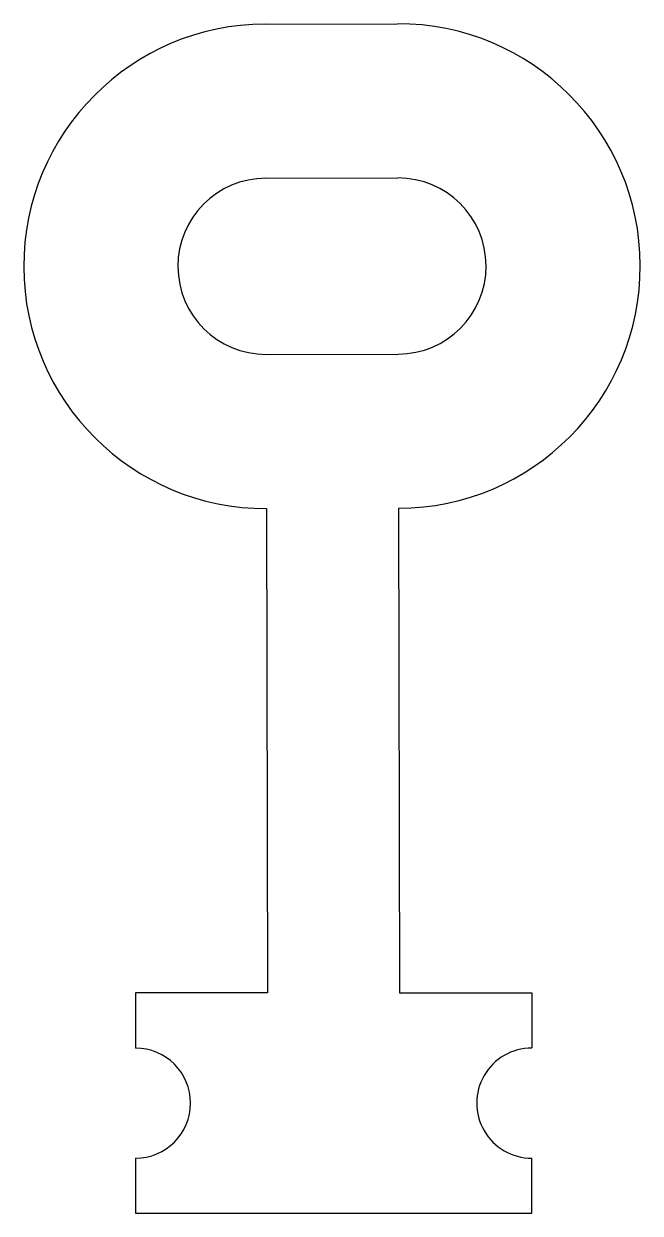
# Model space of a CAD drawing. Header units: millimetres. Extents: x 2985.7 to 3013.7, y 1956.4 to 2010.4.
import ezdxf

# ---------------------------------------------------------------- set-up
doc = ezdxf.new("R2010")
doc.units = ezdxf.units.MM

msp = doc.modelspace()

# ---------------------------------------------------------------- linework, layer by layer
for p, q in [((2996.664, 2010.387), (3002.664, 2010.4)), ((2996.68, 2003.387), (3002.68, 2003.4)), ((2996.698, 1995.387), (3002.698, 1995.4)), ((2996.713, 1988.387), (2996.763, 1966.387)), ((3002.713, 1988.4), (3002.762, 1966.4)), ((2996.763, 1966.387), (2990.763, 1966.387)), ((2990.763, 1966.387), (2990.763, 1963.887)), ((3002.762, 1966.4), (3008.762, 1966.4)), ((3008.762, 1966.4), (3008.762, 1963.9)), ((2990.763, 1958.887), (2990.763, 1956.387)), ((3008.763, 1956.387), (3008.763, 1958.887)), ((2990.763, 1956.387), (3008.763, 1956.387))]:
    msp.add_line(p, q)
for centre, radius, start, end in [((2996.689, 1999.387), 11, 90.128, 270.128), ((3002.689, 1999.4), 11, 270.128, 90.128), ((2996.689, 1999.387), 4, 90.128, 270.128), ((3002.689, 1999.4), 4, 270.128, 90.128), ((2990.763, 1961.387), 2.5, 270, 90), ((3008.762, 1961.387), 2.5, 90, 270.0003)]:
    msp.add_arc(centre, radius, start, end)

doc.saveas('drawing.dxf')
